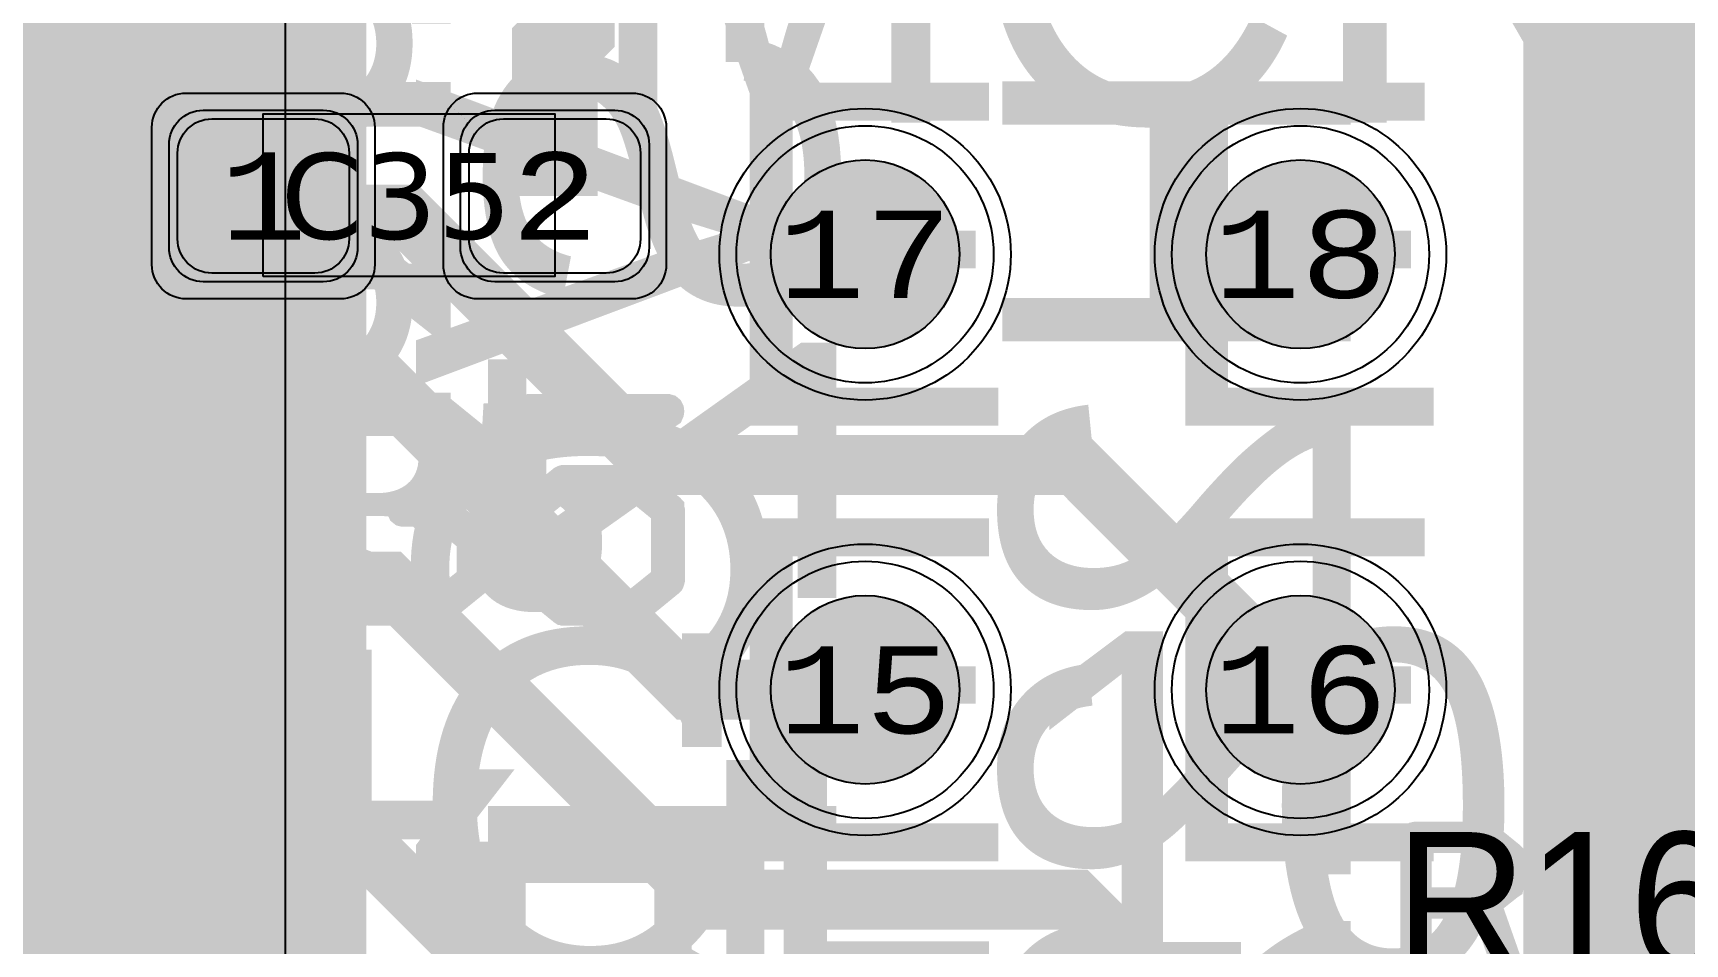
# Model space of a CAD drawing. Extents: x -98 to 119, y -207 to 98.
# Drawn here: x 32.56 to 42.19, y -8.86 to -3.55 of the extents above; entities that cross this region are included whole.
import ezdxf
from ezdxf.enums import TextEntityAlignment as Align

# ---------------------------------------------------------------- set-up
doc = ezdxf.new("R2010")
doc.units = 0
doc.header["$MEASUREMENT"] = 0
for name, color, linetype in [('ASSEMBLY_OUTLINES_BTM', 191, 'CONTINUOUS'), ('ASSEMBLY_OUTLINES_TOP', 102, 'CONTINUOUS'), ('ASSEMBLY_PART_NUMBERS_BTM', 191, 'CONTINUOUS'), ('ASSEMBLY_PART_NUMBERS_TOP', 102, 'CONTINUOUS'), ('ASSEMBLY_REF_DES_TOP', 102, 'CONTINUOUS'), ('BOARD_OUTLINE', 10, 'CONTINUOUS'), ('DRILL_DRAWING', 21, 'CONTINUOUS'), ('GENERATED_SILKSCREEN_BTM', 255, 'CONTINUOUS'), ('GENERATED_SILKSCREEN_TOP', 140, 'CONTINUOUS'), ('MANUFACTURING_OUTLINES', 10, 'CONTINUOUS'), ('PART_HOLES_LAYER_BOTTOM', 30, 'CONTINUOUS'), ('PART_HOLES_LAYER_TOP', 30, 'CONTINUOUS'), ('PART_PADS_LAYER_BOTTOM', 230, 'CONTINUOUS'), ('PART_PADS_LAYER_TOP', 150, 'CONTINUOUS'), ('PART_PADS_SMD_TOP', 150, 'CONTINUOUS'), ('PIN_NUMBERS_BTM', 8, 'CONTINUOUS'), ('PIN_NUMBERS_TOP', 8, 'CONTINUOUS'), ('PLACEMENT_OUTLINES_BTM', 222, 'CONTINUOUS'), ('PLACEMENT_OUTLINES_TOP', 130, 'CONTINUOUS'), ('PLANE_DATA_LAYER_BOTTOM', 230, 'CONTINUOUS'), ('PLANE_DATA_LAYER_TOP', 150, 'CONTINUOUS'), ('PLANE_SHAPES_LAYER_BOTTOM', 230, 'CONTINUOUS'), ('PLANE_SHAPES_LAYER_TOP', 150, 'CONTINUOUS'), ('ROUTE_BORDER', 151, 'CONTINUOUS'), ('SILKSCREEN_OUTLINES_BTM', 211, 'CONTINUOUS'), ('SILKSCREEN_OUTLINES_TOP', 150, 'CONTINUOUS'), ('SILKSCREEN_REF_DES_TOP', 150, 'CONTINUOUS'), ('SOLDERMASK_PADS_BTM', 12, 'CONTINUOUS'), ('SOLDERMASK_PADS_TOP', 180, 'CONTINUOUS'), ('SOLDERPASTE_PADS_TOP', 180, 'CONTINUOUS'), ('TRACES_LAYER_BOTTOM', 230, 'CONTINUOUS'), ('TRACES_LAYER_TOP', 150, 'CONTINUOUS')]:
    doc.layers.add(name, color=color, linetype=linetype)
doc.styles.add('COURIER_NEW', font='COUR.TTF')
doc.styles.add('VERDANA', font='verdana.TTF')
doc.styles.add('VERIBEST_GERBER_0', font='txt')

msp = doc.modelspace()

# ---------------------------------------------------------------- hatches: boundary and pattern name
at = {"layer": 'PART_HOLES_LAYER_BOTTOM'}
h = msp.add_hatch(color=256, dxfattribs=at)
edge = h.paths.add_edge_path()
edge.add_arc((37.41, -4.84), 0.55, 0, 360)
h = msp.add_hatch(color=256, dxfattribs=at)
edge = h.paths.add_edge_path()
edge.add_arc((39.95, -4.84), 0.55, 0, 360)
h = msp.add_hatch(color=256, dxfattribs=at)
edge = h.paths.add_edge_path()
edge.add_arc((37.41, -7.38), 0.55, 0, 360)
h = msp.add_hatch(color=256, dxfattribs=at)
edge = h.paths.add_edge_path()
edge.add_arc((39.95, -7.38), 0.55, 0, 360)
at = {"layer": 'PART_HOLES_LAYER_TOP'}
h = msp.add_hatch(color=256, dxfattribs=at)
edge = h.paths.add_edge_path()
edge.add_arc((37.41, -4.84), 0.55, 0, 360)
h = msp.add_hatch(color=256, dxfattribs=at)
edge = h.paths.add_edge_path()
edge.add_arc((39.95, -4.84), 0.55, 0, 360)
h = msp.add_hatch(color=256, dxfattribs=at)
edge = h.paths.add_edge_path()
edge.add_arc((37.41, -7.38), 0.55, 0, 360)
h = msp.add_hatch(color=256, dxfattribs=at)
edge = h.paths.add_edge_path()
edge.add_arc((39.95, -7.38), 0.55, 0, 360)
at = {"layer": 'PLANE_DATA_LAYER_BOTTOM'}
h = msp.add_hatch(color=256, dxfattribs=at)
h.paths.add_polyline_path([(-96.5, 0, -1), (96.5, 0, -1)], flags=0)
h.paths.add_polyline_path([(92.251979, -7.43598, 0.72698816), (92.479659, -3.637852, -0.30860979), (92.431259, -3.566904, -0.00963525), (92.431316, -3.563968, 0.00963501), (92.5, -0.000006), (92.5, 0.000001, 0.05332526), (90.407665, 19.562826, -0.05332692), (90.405941, 19.578942), (90.405941, 19.578943, -0.23821791), (90.436919, 19.640273, 0.66175504), (89.584154, 23.221888, -0.29529758), (89.523137, 23.277841, 0.02240102), (87.08146, 31.194059, -0.0862063), (87.076996, 31.219756), (87.076996, 31.219757, -0.21018391), (87.101696, 31.275919, 0.67938251), (85.774921, 34.749845, -0.30186499), (85.705267, 34.797373, 0.04791583), (77.514669, 50.475005, -0.14530744), (77.502324, 50.516585, -0.1239887), (77.511414, 50.552678, 0.60660899), (75.516892, 53.486368, -0.27423899), (75.44586, 53.517962, 0.02152308), (70.565432, 59.806101, -0.17759524), (70.547363, 59.855368), (70.547363, 59.855369, -0.1118333), (70.5548, 59.888203, 0.66175545), (68.116894, 62.64715, -0.29529737), (68.036725, 62.667806, 0.05833458), (51.722715, 76.687749, -0.24933783), (51.689123, 76.750923), (51.689123, 76.750924, -0.06075989), (51.691357, 76.76924, 0.7149664), (48.509213, 78.818582, -0.31487112), (48.42205, 78.81342, 0.02280668), (41.042088, 82.896302, -0.28513695), (40.999698, 82.964591), (40.999698, 82.964596, -0.00424702), (40.999709, 82.965891, 0.64704661), (37.697353, 84.5176, -0.28975486), (37.616734, 84.505806, 0.05294354), (19.031563, 90.52099, -0.30833592), (18.972104, 90.582877, 0.69698225), (15.284156, 91.27756, -0.30833961), (15.206255, 91.241547, 0.02237069), (6.993138, 92.235275, -0.31520437), (6.925536, 92.290658, 0.71588806), (3.14462, 92.496703, -0.31520526), (3.0714, 92.448994, 0.06346806), (-20.215283, 90.264015, -0.32014225), (-20.296827, 90.298428, 0.72963938), (-23.995319, 89.386755, -0.32014403), (-24.051528, 89.318386, 0.01866354), (-30.645576, 87.275991, -0.30986574), (-30.72878, 87.298418, 0.70117084), (-34.249879, 85.978007, -0.00275269), (-34.249874, 85.977168, -0.30685575), (-34.29782, 85.9064, 0.04916641), (-50.410548, 77.556603, -0.32354836), (-50.499711, 77.561018, 0.73921276), (-53.660594, 75.408706, -0.07516987), (-53.657188, 75.386179), (-53.657188, 75.386178, -0.24247942), (-53.68916, 75.324127, 0.01996774), (-59.527063, 70.80098, -0.29848709), (-59.610009, 70.791065, 0.55672441), (-62.5, 69), (-62.5, 68.999999, 0.08270852), (-62.392031, 68.351756, -0.29848757), (-62.412702, 68.270818, 0.06718659), (-78.279974, 49.27977, -0.27781781), (-78.350169, 49.24438, 0.43635087), (-80.5, 47.25), (-80.5, 47.249999, 0.14146633), (-80.192238, 46.184011, -0.14146588), (-80.180512, 46.143397), (-80.180512, 46.143396, -0.13119073), (-80.190652, 46.105416, 0.01929482), (-83.506407, 39.786053, -0.3122068), (-83.581614, 39.742899, 0.43912347), (-85.75, 37.75, 0.20482962), (-85.131688, 36.303992, -0.20483071), (-85.10813, 36.248899), (-85.10813, 36.248898, -0.10091901), (-85.114214, 36.219062, 0.04809776), (-90.466303, 19.289839, -0.31487042), (-90.530154, 19.230281, 0.71496565), (-91.24073, 15.512631, -0.26937831), (-91.202277, 15.446437), (-91.202277, 15.446436, -0.04192983), (-91.203345, 15.433723, 0.01884133), (-92.106444, 8.523669, -0.32827121), (-92.166453, 8.456161, 0.35402801), (-93.75, 6.5), (-93.75, 6.499999, 0.3147083), (-92.438077, 4.622088, -0.31470689), (-92.388093, 4.55054), (-92.388093, 4.550537, -0.01228575), (-92.388185, 4.546794, 0.01229418), (-92.5, 0.00001), (-92.5, -0.000004, 0.05293339), (-90.438132, -19.421494, -0.32940864), (-90.475468, -19.504015, 0.27173254), (-91.5, -21.25, 0.40159771), (-89.586502, -23.248128, -0.32940451), (-89.516056, -23.305059, 0.02130735), (-87.207653, -30.839509, -0.32217733), (-87.232533, -30.924924, 0.23066593), (-88, -32.499999), (-88, -32.5, 0.43149503), (-85.882787, -34.496562, -0.3221788), (-85.807634, -34.544174, 0.04801617), (-77.643233, -50.277018, -0.30387878), (-77.644537, -50.3618, 0.152519), (-78, -51.499999), (-78, -51.5, 0.48198292), (-75.552374, -53.449264, -0.30388342), (-75.473145, -53.479475, 0.02199125), (-70.483925, -59.90214, -0.3186215), (-70.47622, -59.989968, 0.72539906), (-67.952631, -62.834176, -0.31862421), (-67.866344, -62.852281, 0.06239253), (-50.265124, -77.650932, -0.25435623), (-50.230332, -77.714899), (-50.230332, -77.7149, -0.03445317), (-50.231054, -77.725364, 0.03445193), (-50.25, -78), (-50.25, -78.000001, 0.60330822), (-47.119729, -79.649997, -0.29136265), (-47.037917, -79.64725, 0.02294124), (-39.54278, -83.621879, -0.2900128), (-39.499155, -83.690765), (-39.499155, -83.690766, -0.00713035), (-39.499186, -83.692939, 0.00713296), (-39.5, -83.749994), (-39.5, -83.75, 0.65808296), (-36.126004, -85.203319, -0.29776298), (-36.043963, -85.188513, 0.04901634), (-18.771876, -90.575199, -0.30186131), (-18.712566, -90.635139, 0.67938177), (-15.056336, -91.31372, -0.30186438), (-14.979467, -91.279054, 0.02174912), (-6.993138, -92.235275, -0.31520437), (-6.925536, -92.290658, 0.71588806), (-3.14462, -92.496703, -0.31520526), (-3.0714, -92.448994, 0.06250827), (19.869968, -90.340657, -0.3455664), (19.954737, -90.381493, 0.79435682), (23.75, -89.500001), (23.75, -89.499973, 0.00508686), (23.749586, -89.459281, -0.34558849), (23.806159, -89.384097, 0.02146945), (31.383958, -87.013201, -0.31444693), (31.468175, -87.035889, 0.70013084), (35, -85.75), (35, -85.749988, 0.00909926), (34.998675, -85.677212, -0.00905723), (34.998625, -85.674452), (34.998625, -85.674439, -0.3044722), (35.045955, -85.60392, 0.04798546), (50.721249, -77.353765, -0.31444166), (50.808431, -77.356288, 0.61621831), (54, -75.75), (54, -75.749999, 0.06775817), (53.927211, -75.215343, -0.06775352), (53.924438, -75.194974), (53.924438, -75.194973, -0.24153729), (53.95619, -75.13308, 0.02236582), (60.452055, -70.01285, -0.31311155), (60.538488, -70.003709, 0.71009535), (63.344013, -67.475653, -0.09971759), (63.33807, -67.446151), (63.33807, -67.44615, -0.20692806), (63.362073, -67.390635, 0.05820555), (77.187807, -50.973449, -0.31748667), (77.269693, -50.94147, 0.72222414), (79.294241, -47.729048, -0.17387366), (79.276877, -47.680625, -0.13609457), (79.287761, -47.641379, 0.02052348), (82.926938, -40.980152, -0.3530032), (83.013777, -40.939997, 0.48811211), (85.5, -39), (85.5, -38.999999, 0.2400736), (84.675602, -37.381988, -0.24007295), (84.644192, -37.320342), (84.644192, -37.320341, -0.10410562), (84.650658, -37.289623, 0.05054674), (90.411157, -19.546683, -0.32146983), (90.476988, -19.487077, 0.38127918), (92.25, -17.5, 0.2751437), (91.203224, -15.741772, -0.27514249), (91.163342, -15.674784), (91.163342, -15.674783, -0.04255495), (91.164442, -15.661882, 0.02223578), (92.195155, -7.50356, -0.31919634)], flags=0)
h = msp.add_hatch(color=256, dxfattribs=at)
h.paths.add_polyline_path([(47, -11.935693, -0.37978288), (46.932843, -12.011354, 0.16817032), (46.638626, -12.154268), (44.703654, -14.08924, -0.23927438), (44.638081, -14.110656, 3.06179928), (45.389344, -14.861919, -0.03852259), (45.388442, -14.850229), (45.388442, -14.850227, -0.19890996), (45.41076, -14.796346), (46.869918, -13.337188, -0.66818199), (47, -13.391069), (47, -25.6738, -0.41421356), (46.9238, -25.75), (41.3262, -25.75, -0.41421356), (41.25, -25.6738), (41.25, -0.8262, -0.41421356), (41.3262, -0.75), (46.9238, -0.75, -0.41421356), (47, -0.8262)], flags=0)
h.paths.add_polyline_path([(43.6, -10.25, -1), (45.4, -10.25, -1)], flags=0)
h.paths.add_polyline_path([(43.6, -5.75, -1), (45.4, -5.75, -1)], flags=0)
h.paths.add_polyline_path([(43.6, -3.25, -1), (45.4, -3.25, -1)], flags=0)
at = {"layer": 'PLANE_DATA_LAYER_TOP'}
for points in [[(34.25, -3.05), (34.309033, -3.572878)], [(34.25, -4.2), (34.309043, -3.677123)], [(33.55, -4.2), (33.17792, -3.82792)], [(33.55, -4.8), (33.17792, -5.17208)], [(34.25, -4.8), (34.309033, -5.322878)]]:
    msp.add_hatch(color=256, dxfattribs=at).paths.add_polyline_path(points, is_closed=False, flags=0)
at = {"layer": 'PLANE_SHAPES_LAYER_BOTTOM'}
h = msp.add_hatch(color=256, dxfattribs=at)
h.paths.add_polyline_path([(-96.5, 0, -1), (96.5, 0, -1)], flags=0)
h.paths.add_polyline_path([(-92.5, 0, -1), (92.5, 0, -1)], flags=0)
at = {"layer": 'PLANE_SHAPES_LAYER_TOP'}
h = msp.add_hatch(color=256, dxfattribs=at)
h.paths.add_polyline_path([(-96.31345, 0, -1), (96.81345, 0, -1)], flags=0)
h.paths.add_polyline_path([(-92.25, 0, -1), (92.75, 0, -1)], flags=0)
h = msp.add_hatch(color=256, dxfattribs=at)
h.paths.add_polyline_path([(46.25, -35.15), (43.875, -38), (28.75, -38), (32.25, -34.5), (32.25, -30.5), (35.75, -30.5), (35.75, -27), (14.25, -27), (14.25, -24), (-10, -24), (-10, -18.75), (1.75, -18.75), (1.75, -9.25), (-10, -9.25), (-10, 32.75), (1.75, 32.75), (1.75, 34.25), (20.25, 34.25), (20.25, 25.25), (22.25, 23.25), (34.5, 23.25), (34.5, -26.5), (41.25, -26.5), (41.25, -20.5), (46.25, -20.5)])
h.paths.add_polyline_path([(-8.75, 10.25), (-8.75, 19.5), (1.25, 19.5), (1.25, 10.25)], flags=16)
h.paths.add_polyline_path([(6, 27.25), (6, 29.75), (15.45, 29.75), (15.45, 27.25)], flags=16)

# ---------------------------------------------------------------- linework, layer by layer
at = {"layer": 'ASSEMBLY_OUTLINES_BTM', "const_width": 0.2}
msp.add_lwpolyline([(34.03, -30.33), (34.03, 2.87), (43.33, 2.87), (43.33, -30.33)], close=True, dxfattribs=at)
at = {"layer": 'ASSEMBLY_OUTLINES_TOP'}
msp.add_lwpolyline([(33.9, -4.97), (33.9, -4.02), (35.6, -4.02), (35.6, -4.97)], close=True, dxfattribs=at)
at = {"layer": 'BOARD_OUTLINE', "const_width": 0.1}
msp.add_lwpolyline([(-97.5, 0, -1), (97.5, 0, -1)], format="xyb", close=True, dxfattribs=at)
at = {"layer": 'GENERATED_SILKSCREEN_BTM', "const_width": 0.15}
msp.add_lwpolyline([(43.330005, -30.33, -0.41421356), (43.33, -30.330005), (35.508649, -30.330005, 0.00000486), (35.508651, -30.329995), (43.329995, -30.329995), (43.329995, 2.869995), (34.030005, 2.869995), (34.030005, -30.329995), (34.491349, -30.329995, 0.00000486), (34.491351, -30.330005), (34.03, -30.330005, -0.41421356), (34.029995, -30.33), (34.029995, 2.87, -0.41421356), (34.03, 2.870005), (43.33, 2.870005, -0.41421356), (43.330005, 2.87), (43.330005, -30.33)], format="xyb", dxfattribs=at)
at = {"layer": 'GENERATED_SILKSCREEN_TOP', "const_width": 0.15}
for points in [[(35.042098, -4.019995, 0.00001223), (35.042089, -4.020005), (34.457911, -4.020005, 0.00001223), (34.457902, -4.019995), (35.042098, -4.019995)], [(35.033844, -4.970005), (34.466156, -4.970005, 0.00001164), (34.466164, -4.969995), (35.033836, -4.969995, 0.00001164), (35.033844, -4.970005)]]:
    msp.add_lwpolyline(points, format="xyb", dxfattribs=at)
for points in [[(33.3738, -6.9256), (33.1722, -6.7612), (33.1662, -6.7576), (33.165, -6.7528), (33.1626, -6.748), (33.1614, -6.742), (33.1614, -5.9188), (33.1626, -5.9128), (33.165, -5.908), (33.1674, -5.9056), (33.1686, -5.9032), (33.171, -5.8996), (33.3738, -5.7352), (33.3774, -5.734), (33.381, -5.7328), (33.3822, -5.7316), (33.387, -5.7304), (33.7914, -5.7304), (33.7974, -5.7316), (33.7998, -5.7328), (33.8034, -5.734), (33.807, -5.7352), (34.0098, -5.8996), (34.0146, -5.9056), (34.017, -5.9152), (34.0158, -5.9224), (34.0134, -5.9284), (34.0098, -5.9332), (34.0038, -5.938), (33.9978, -5.9416), (33.9918, -5.9428), (33.9858, -5.9428), (33.981, -5.9392), (33.783, -5.7796), (33.3954, -5.7796), (33.2106, -5.9308), (33.2106, -6.73), (33.3954, -6.8812), (33.783, -6.8812), (33.981, -6.7216), (33.9858, -6.7192), (33.9918, -6.718), (33.9978, -6.7192), (34.0038, -6.7228), (34.0098, -6.7276), (34.0134, -6.7336), (34.0158, -6.7408), (34.017, -6.748), (34.0146, -6.7552), (34.0098, -6.7612), (33.807, -6.9256), (33.8022, -6.928), (33.801, -6.9292), (33.7974, -6.9292), (33.7962, -6.9304), (33.795, -6.9304), (33.7914, -6.9304), (33.387, -6.9304), (33.3822, -6.9292), (33.3774, -6.928), (33.3738, -6.9256)], [(34.5054, -6.9256), (34.3026, -6.7612), (34.2966, -6.7552), (34.2954, -6.748), (34.2966, -6.7396), (34.3014, -6.7312), (34.3074, -6.7252), (34.3146, -6.7204), (34.323, -6.7192), (34.3314, -6.7216), (34.527, -6.8812), (34.9146, -6.8812), (35.1018, -6.73), (35.1018, -6.5068), (34.917, -6.3544), (34.7178, -6.3544), (34.7082, -6.352), (34.7022, -6.3472), (34.6986, -6.3388), (34.6974, -6.3304), (34.6986, -6.322), (34.7022, -6.3148), (34.7082, -6.3088), (34.7178, -6.3064), (34.917, -6.3064), (35.1018, -6.154), (35.1018, -5.9308), (34.9146, -5.7796), (34.527, -5.7796), (34.3314, -5.9392), (34.323, -5.9416), (34.3146, -5.9404), (34.3074, -5.9368), (34.3014, -5.9296), (34.2966, -5.9224), (34.2954, -5.914), (34.2966, -5.9056), (34.3026, -5.8996), (34.5054, -5.7352), (34.509, -5.734), (34.5126, -5.7328), (34.5138, -5.7316), (34.5186, -5.7304), (34.923, -5.7304), (34.929, -5.7316), (34.9314, -5.7328), (34.935, -5.734), (34.9386, -5.7352), (35.1414, -5.8996), (35.145, -5.9056), (35.1462, -5.9104), (35.1486, -5.914), (35.1498, -5.9188), (35.1498, -6.166), (35.1486, -6.1696), (35.1462, -6.178), (35.145, -6.184), (35.1414, -6.1864), (34.965, -6.3304), (35.1414, -6.4744), (35.1426, -6.4768), (35.145, -6.4792), (35.1462, -6.4804), (35.1462, -6.4828), (35.1486, -6.4912), (35.1498, -6.4948), (35.1498, -6.742), (35.1486, -6.748), (35.1462, -6.7528), (35.145, -6.7576), (35.1414, -6.7612), (34.9386, -6.9256), (34.9338, -6.928), (34.9326, -6.9292), (34.929, -6.9292), (34.9278, -6.9304), (34.9266, -6.9304), (34.923, -6.9304), (34.5186, -6.9304), (34.5138, -6.9292), (34.509, -6.928), (34.5054, -6.9256)], [(35.6526, -6.1432), (35.6478, -6.1444), (35.6442, -6.1456), (35.6394, -6.148), (35.4762, -6.28), (35.4762, -5.7796), (36.2598, -5.7796), (36.2682, -5.7772), (36.2754, -5.7724), (36.279, -5.764), (36.2802, -5.7556), (36.279, -5.746), (36.2754, -5.7388), (36.2682, -5.7328), (36.2598, -5.7304), (35.4498, -5.7304), (35.4414, -5.7328), (35.4342, -5.7388), (35.4282, -5.746), (35.4258, -5.7544), (35.4258, -6.3316), (35.427, -6.34), (35.4306, -6.346), (35.4354, -6.3496), (35.4438, -6.352), (35.4498, -6.3544), (35.4546, -6.3556), (35.4606, -6.3544), (35.4654, -6.3508), (35.661, -6.1912), (36.0486, -6.1912), (36.2358, -6.3436), (36.2358, -6.73), (36.0486, -6.88), (35.661, -6.88), (35.4654, -6.7216), (35.457, -6.718), (35.4498, -6.718), (35.4426, -6.7228), (35.4354, -6.7288), (35.4306, -6.7372), (35.4294, -6.7456), (35.4306, -6.754), (35.4366, -6.76), (35.6394, -6.9256), (35.643, -6.928), (35.6478, -6.928), (35.6526, -6.9304), (36.057, -6.9304), (36.0606, -6.9304), (36.0618, -6.9292), (36.063, -6.9292), (36.0654, -6.928), (36.0678, -6.928), (36.0726, -6.9256), (36.2754, -6.76), (36.279, -6.7564), (36.2802, -6.754), (36.2826, -6.7468), (36.2838, -6.742), (36.2838, -6.3316), (36.2826, -6.3268), (36.2802, -6.3196), (36.2802, -6.3172), (36.279, -6.316), (36.2766, -6.3136), (36.2754, -6.3112), (36.0726, -6.148), (36.0666, -6.1456), (36.0618, -6.1444), (36.057, -6.1432), (35.6526, -6.1432)], [(41.6504, -8.9908), (41.6504, -8.2396), (41.6496, -8.234), (41.6472, -8.23), (41.6432, -8.2276), (41.6376, -8.2268), (41.6336, -8.226), (41.6296, -8.226), (41.6264, -8.2276), (41.6232, -8.2308), (41.4672, -8.45), (41.4648, -8.4556), (41.4648, -8.4612), (41.4672, -8.466), (41.4712, -8.47), (41.476, -8.4732), (41.4816, -8.4748), (41.4848, -8.4748), (41.4872, -8.474), (41.4912, -8.4692), (41.6192, -8.29), (41.6192, -8.9908)], [(41.1744, -8.5276), (41.1768, -8.526), (41.1776, -8.522), (41.18, -8.518), (41.18, -8.514), (41.18, -8.3492), (41.18, -8.3452), (41.1776, -8.3428), (41.1776, -8.3404), (41.1768, -8.3396), (41.176, -8.3388), (41.1744, -8.3372), (41.0384, -8.2268), (41.0344, -8.2252), (41.0312, -8.2244), (41.028, -8.2236), (40.6248, -8.2236), (40.6176, -8.2252), (40.6128, -8.2292), (40.6088, -8.234), (40.6072, -8.2396), (40.6072, -9.0076)], [(40.6408, -8.2564), (41.0232, -8.2564), (41.148, -8.3572), (41.148, -8.506), (41.0232, -8.6076), (40.6408, -8.6076), (40.6408, -8.2564)], [(42.5128, -9.0236), (42.2432, -9.0236), (42.24, -9.0228), (42.2368, -9.022), (42.2336, -9.0204), (42.0992, -8.9108), (42.0976, -8.9092), (42.096, -8.9084), (42.0944, -8.906), (42.0928, -8.9004), (42.092, -8.898), (42.092, -8.3492), (42.0928, -8.3452), (42.0944, -8.342), (42.096, -8.3404), (42.0976, -8.3388), (42.0992, -8.3364), (42.2336, -8.2268), (42.2368, -8.226), (42.2392, -8.2252), (42.24, -8.2244), (42.2432, -8.2236), (42.5128, -8.2236)], [(42.5072, -8.2564), (42.248, -8.2564), (42.1248, -8.3572), (42.1248, -8.6444), (42.2336, -8.5556), (42.2368, -8.5548), (42.2384, -8.554), (42.2392, -8.554), (42.2392, -8.5532), (42.2432, -8.5524), (42.5128, -8.5524)], [(41.1776, -9.002), (41.0464, -8.6292), (41.1744, -8.5276)], [(40.6408, -9.0076), (40.6408, -8.6396), (41.0168, -8.6396), (41.148, -9.0124)], [(42.1248, -8.686), (42.1248, -8.89), (42.248, -8.9908), (42.5064, -8.9908), (42.6312, -8.89), (42.6312, -8.686), (42.5064, -8.5844), (42.248, -8.5844), (42.1248, -8.686)]]:
    msp.add_lwpolyline(points, dxfattribs=at)
at = {"layer": 'MANUFACTURING_OUTLINES'}
msp.add_circle((0, 0), 97.575405, dxfattribs=at)
at = {"layer": 'PART_HOLES_LAYER_BOTTOM'}
for centre in [(37.41, -4.84), (39.95, -4.84), (37.41, -7.38), (39.95, -7.38)]:
    msp.add_circle(centre, 0.55, dxfattribs=at)
at = {"layer": 'PART_HOLES_LAYER_TOP'}
for centre in [(37.41, -4.84), (39.95, -4.84), (37.41, -7.38), (39.95, -7.38)]:
    msp.add_circle(centre, 0.55, dxfattribs=at)
at = {"layer": 'PART_PADS_LAYER_BOTTOM'}
for centre in [(37.41, -4.84), (39.95, -4.84), (37.41, -7.38), (39.95, -7.38)]:
    msp.add_circle(centre, 0.75, dxfattribs=at)
at = {"layer": 'PART_PADS_LAYER_TOP'}
for centre in [(37.41, -4.84), (39.95, -4.84), (37.41, -7.38), (39.95, -7.38)]:
    msp.add_circle(centre, 0.75, dxfattribs=at)
at = {"layer": 'PART_PADS_SMD_TOP'}
for points in [[(33.35, -4.2, -0.41421356), (33.55, -4), (34.25, -4, -0.41421356), (34.45, -4.2), (34.45, -4.8, -0.41421356), (34.25, -5), (33.55, -5, -0.41421356), (33.35, -4.8)], [(35.05, -4.2, -0.41421356), (35.25, -4), (35.95, -4, -0.41421356), (36.15, -4.2), (36.15, -4.8, -0.41421356), (35.95, -5), (35.25, -5, -0.41421356), (35.05, -4.8)]]:
    msp.add_lwpolyline(points, format="xyb", close=True, dxfattribs=at)
at = {"layer": 'PLACEMENT_OUTLINES_BTM'}
msp.add_lwpolyline([(34.03, -30.33), (34.03, 2.87), (43.33, 2.87), (43.33, -30.33)], close=True, dxfattribs=at)
at = {"layer": 'PLACEMENT_OUTLINES_TOP'}
msp.add_lwpolyline([(33.9, -4.97), (33.9, -4.02), (35.6, -4.02), (35.6, -4.97)], close=True, dxfattribs=at)
at = {"layer": 'PLANE_DATA_LAYER_TOP', "const_width": 0.25}
for points in [[(34.25, -3.05), (34.309033, -3.572878)], [(34.25, -4.2), (34.309043, -3.677123)], [(33.55, -4.2), (33.17792, -3.82792)], [(33.55, -4.8), (33.17792, -5.17208)], [(34.25, -4.8), (34.309033, -5.322878)]]:
    msp.add_lwpolyline(points, dxfattribs=at)
at = {"layer": 'PLANE_SHAPES_LAYER_BOTTOM'}
msp.add_solid([(41.25, -25.75), (47, -25.75), (41.25, -0.75), (47, -0.75)], dxfattribs=at)
at = {"layer": 'PLANE_SHAPES_LAYER_TOP'}
msp.add_solid([(41.25, -20.5), (42.25, -20.5), (41.25, 5.75), (42.25, 5.75)], dxfattribs=at)
at = {"layer": 'ROUTE_BORDER'}
msp.add_circle((0, 0), 96.5, dxfattribs=at)
at = {"layer": 'SILKSCREEN_OUTLINES_BTM'}
msp.add_lwpolyline([(34.03, -30.33), (34.03, 2.87), (43.33, 2.87), (43.33, -30.33)], close=True, dxfattribs=at)
at = {"layer": 'SILKSCREEN_OUTLINES_TOP'}
msp.add_lwpolyline([(33.9, -4.97), (33.9, -4.02), (35.6, -4.02), (35.6, -4.97)], close=True, dxfattribs=at)
at = {"layer": 'SOLDERMASK_PADS_BTM'}
for centre in [(37.41, -4.84), (39.95, -4.84), (37.41, -7.38), (39.95, -7.38)]:
    msp.add_circle(centre, 0.85, dxfattribs=at)
at = {"layer": 'SOLDERMASK_PADS_TOP'}
for points in [[(33.25, -4.1, -0.41421356), (33.45, -3.9), (34.35, -3.9, -0.41421356), (34.55, -4.1), (34.55, -4.9, -0.41421356), (34.35, -5.1), (33.45, -5.1, -0.41421356), (33.25, -4.9)], [(34.95, -4.1, -0.41421356), (35.15, -3.9), (36.05, -3.9, -0.41421356), (36.25, -4.1), (36.25, -4.9, -0.41421356), (36.05, -5.1), (35.15, -5.1, -0.41421356), (34.95, -4.9)]]:
    msp.add_lwpolyline(points, format="xyb", close=True, dxfattribs=at)
for centre in [(37.41, -4.84), (39.95, -4.84), (37.41, -7.38), (39.95, -7.38)]:
    msp.add_circle(centre, 0.85, dxfattribs=at)
at = {"layer": 'SOLDERPASTE_PADS_TOP'}
for points in [[(33.4, -4.25, -0.41421356), (33.6, -4.05), (34.2, -4.05, -0.41421356), (34.4, -4.25), (34.4, -4.75, -0.41421356), (34.2, -4.95), (33.6, -4.95, -0.41421356), (33.4, -4.75)], [(35.1, -4.25, -0.41421356), (35.3, -4.05), (35.9, -4.05, -0.41421356), (36.1, -4.25), (36.1, -4.75, -0.41421356), (35.9, -4.95), (35.3, -4.95, -0.41421356), (35.1, -4.75)]]:
    msp.add_lwpolyline(points, format="xyb", close=True, dxfattribs=at)
at = {"layer": 'TRACES_LAYER_BOTTOM', "const_width": 0.35}
for points in [[(40, 1.7), (38.513431, 0.213431), (36.178539, 0.213431), (32.228865, -3.736243), (24.941681, -3.736243), (21.693527, -0.488089), (18.874785, -0.488089), (18.219345, 0.167351), (18.219345, 0.175), (18.15, 0.244345), (18.15, 0.85)], [(39.95, -7.38), (38.639221, -6.069221), (36.189652, -6.069221), (34.728552, -4.608121), (28.816879, -4.608121), (28.675, -4.75), (27.85, -4.75)], [(37.41, -7.38), (36.385, -7.38), (34.505, -5.5), (31.35, -5.5)], [(27.85, -7), (28.778552, -7), (29.028552, -6.75), (34.630705, -6.75), (36.484392, -8.603687), (38.633687, -8.603687), (39.95, -9.92)], [(31.35, -8.25), (34.455794, -8.25), (36.125794, -9.92), (37.41, -9.92)]]:
    msp.add_lwpolyline(points, dxfattribs=at)
at = {"layer": 'TRACES_LAYER_TOP', "const_width": 0.5}
msp.add_lwpolyline([(35.7, -2.5), (35.7, -3.525), (35.6, -3.625), (35.6, -4.5)], dxfattribs=at)

# ---------------------------------------------------------------- texts
at = {"layer": 'ASSEMBLY_PART_NUMBERS_BTM', "style": 'VERIBEST_GERBER_0', "text_generation_flag": 2}
for s, p in [('GRM1885C1H102JA01D', (31.21, 13)), ('ERJ-3EKF6200V', (32.71, 13)), ('ADM1087AKSZ-REEL7', (35.21, 12.25)), ('GRM2165C1H222JA01D', (38.21, 12.25)), ('ERJ-3EKF4701V', (32.96, 5.75)), ('ERJ-3EKF10R0V', (42.04, 5.25)), ('SN74LVC1G00DBVR', (34.79, 4.5)), ('CL10B104KB8SFNC', (31.54, 4.25))]:
    msp.add_text(s, height=2.032, rotation=90, dxfattribs=at).set_placement(p, align=Align.TOP_LEFT)
at = {"layer": 'ASSEMBLY_PART_NUMBERS_TOP', "style": 'VERIBEST_GERBER_0'}
for s, p in [('MCR25JZHJ000', (35.75, -2.04)), ('CL10B104KB8SFNC', (34.75, -7.04))]:
    msp.add_text(s, height=2.032, dxfattribs=at).set_placement(p, align=Align.TOP_LEFT)
at = {"layer": 'ASSEMBLY_REF_DES_TOP', "style": 'VERDANA'}
msp.add_text('C35', height=0.5, dxfattribs=at).set_placement((34, -4.25), align=Align.TOP_LEFT)
at = {"layer": 'DRILL_DRAWING', "style": 'VERIBEST_GERBER_0'}
for p in [(37.41, -4.84), (39.95, -4.84), (37.41, -7.38), (39.95, -7.38)]:
    msp.add_text('E', height=2, dxfattribs=at).set_placement(p, align=Align.MIDDLE_CENTER)
at = {"layer": 'PIN_NUMBERS_BTM', "style": 'COURIER_NEW'}
for s, p in [('2', (35.6, -4.5)), ('1', (33.9, -4.5)), ('17', (37.41, -4.84)), ('18', (39.95, -4.84)), ('15', (37.41, -7.38)), ('16', (39.95, -7.38))]:
    msp.add_text(s, height=0.508, dxfattribs=at).set_placement(p, align=Align.MIDDLE_CENTER)
at = {"layer": 'PIN_NUMBERS_TOP', "style": 'COURIER_NEW'}
for s, p in [('2', (35.6, -4.5)), ('1', (33.9, -4.5)), ('17', (37.41, -4.84)), ('18', (39.95, -4.84)), ('15', (37.41, -7.38)), ('16', (39.95, -7.38))]:
    msp.add_text(s, height=0.508, dxfattribs=at).set_placement(p, align=Align.MIDDLE_CENTER)
at = {"layer": 'SILKSCREEN_REF_DES_TOP', "style": 'VERIBEST_GERBER_0'}
for s, height, p in [('C35', 1.2, (33, -5.71)), ('R168', 0.8, (40.5, -8.21))]:
    msp.add_text(s, height=height, dxfattribs=at).set_placement(p, align=Align.TOP_LEFT)

doc.saveas('drawing.dxf')
